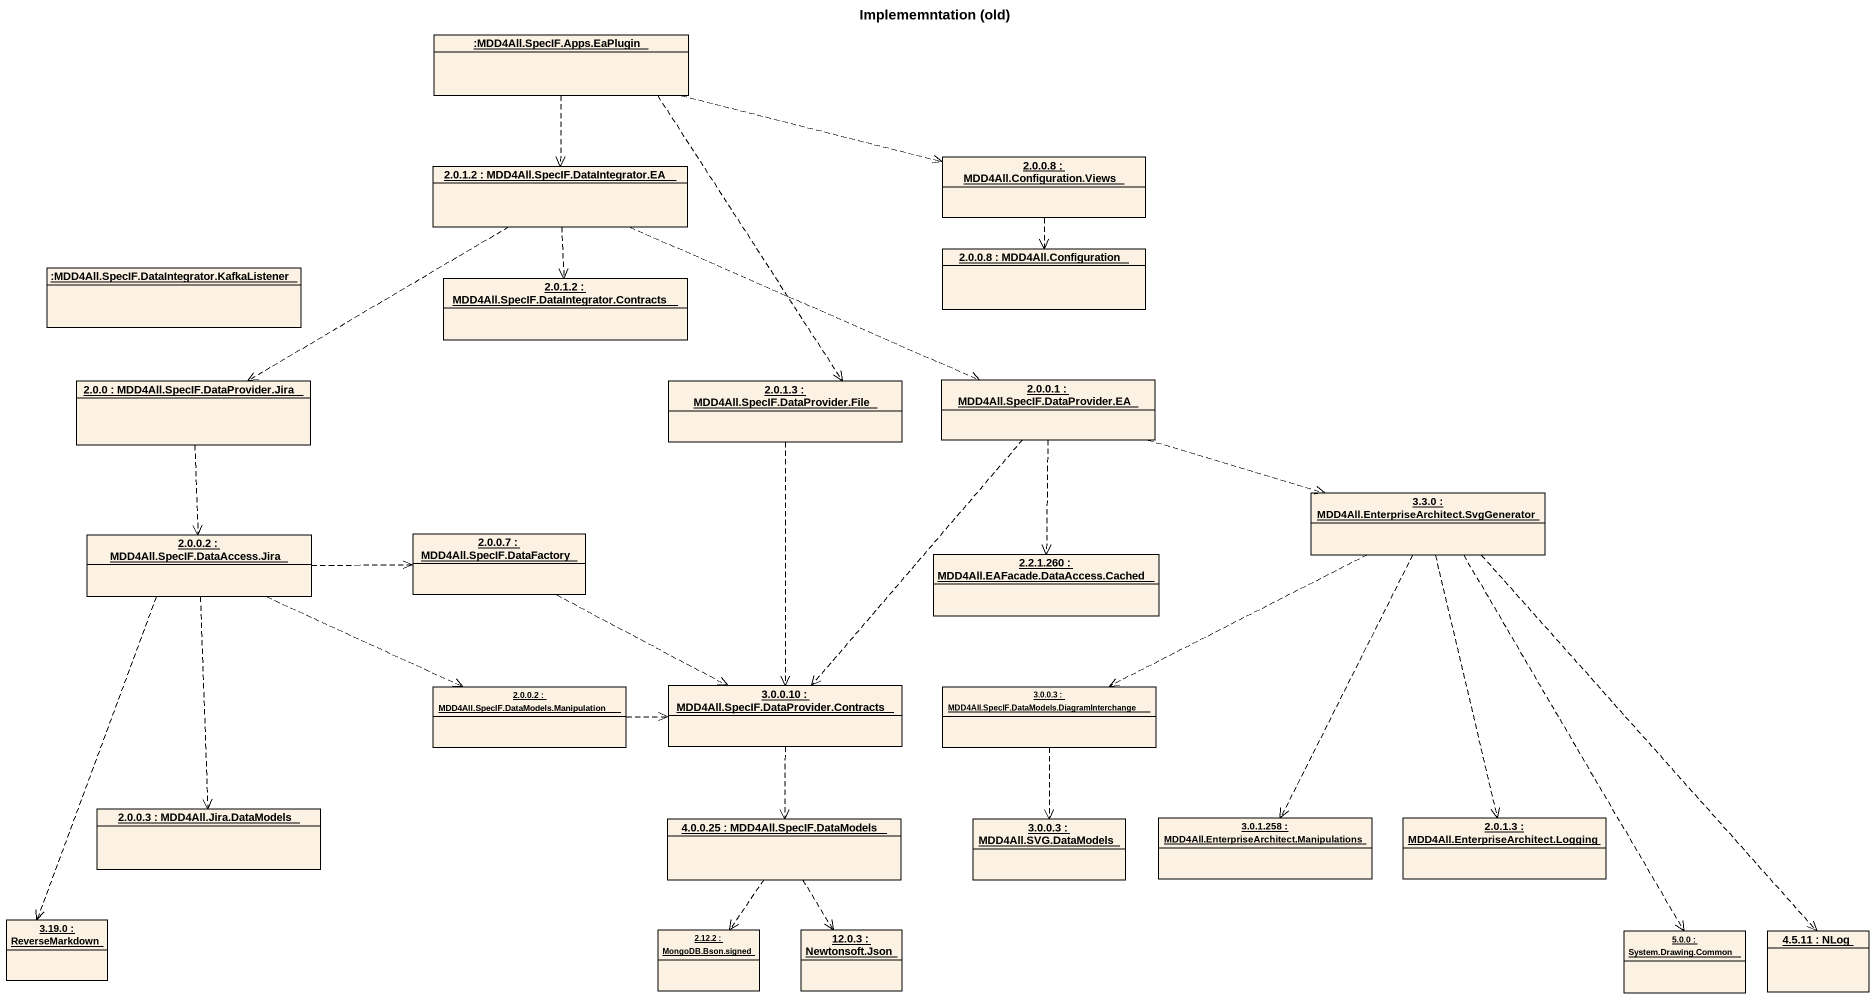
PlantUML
@startuml
title Implememntation (old)
hide circle
hide empty members
object ":MDD4All.SpecIF.Apps.EaPlugin" as MDD4All_SpecIF_Apps_EaPlugin
object "2.0.1.2 : MDD4All.SpecIF.DataIntegrator.EA" as o2_0_1_2
object "2.0.0.8 : MDD4All.Configuration.Views" as o2_0_0_8
object "2.0.0.8 : MDD4All.Configuration" as o2_0_0_8_2
object ":MDD4All.SpecIF.DataIntegrator.KafkaListener" as MDD4All_SpecIF
object "2.0.1.2 : MDD4All.SpecIF.DataIntegrator.Contracts" as o2_0_1_2_2
object "2.0.0 : MDD4All.SpecIF.DataProvider.Jira" as o2_0_0
object "2.0.1.3 : MDD4All.SpecIF.DataProvider.File" as o2_0_1_3
object "2.0.0.1 : MDD4All.SpecIF.DataProvider.EA" as o2_0_0_1
object "3.3.0 : MDD4All.EnterpriseArchitect.SvgGenerator" as o3_3_0
object "2.0.0.2 : MDD4All.SpecIF.DataAccess.Jira" as o2_0_0_2
object "2.0.0.7 : MDD4All.SpecIF.DataFactory" as o2_0_0_7
object "2.2.1.260 : MDD4All.EAFacade.DataAccess.Cached" as o2_2_1_260
object "2.0.0.2 : MDD4All.SpecIF.DataModels.Manipulation" as o2_0_0_2_2
object "3.0.0.10 : MDD4All.SpecIF.DataProvider.Contracts" as o3_0_0_10
object "3.0.0.3 : MDD4All.SpecIF.DataModels.DiagramInterchange" as o3_0_0_3
object "2.0.0.3 : MDD4All.Jira.DataModels" as o2_0_0_3
object "4.0.0.25 : MDD4All.SpecIF.DataModels" as o4_0_0_25
object "3.0.0.3 : MDD4All.SVG.DataModels" as o3_0_0_3_2
object "3.0.1.258 : MDD4All.EnterpriseArchitect.Manipulations" as o3_0_1_258
object "2.0.1.3 : MDD4All.EnterpriseArchitect.Logging" as o2_0_1_3_2
object "3.19.0 : ReverseMarkdown" as o3_19_0
object "2.12.2 : MongoDB.Bson.signed" as o2_12_2
object "12.0.3 : Newtonsoft.Json" as o12_0_3
object "5.0.0 : System.Drawing.Common" as o5_0_0
object "4.5.11 : NLog" as o4_5_11
MDD4All_SpecIF_Apps_EaPlugin ..> o2_0_1_2
MDD4All_SpecIF_Apps_EaPlugin .right.> o2_0_0_8
MDD4All_SpecIF_Apps_EaPlugin ..> o2_0_1_3
o2_0_1_2 ..> o2_0_1_2_2
o2_0_1_2 .left.> o2_0_0
o2_0_1_2 .right.> o2_0_0_1
o2_0_0_8 ..> o2_0_0_8_2
o2_0_0 ..> o2_0_0_2
o2_0_1_3 ..> o3_0_0_10
o2_0_0_1 .right.> o3_3_0
o2_0_0_1 ..> o2_2_1_260
o2_0_0_1 ..> o3_0_0_10
o3_3_0 .left.> o3_0_0_3
o3_3_0 ..> o3_0_1_258
o3_3_0 ..> o2_0_1_3_2
o3_3_0 ..> o5_0_0
o3_3_0 ..> o4_5_11
o2_0_0_2 .right.> o2_0_0_7
o2_0_0_2 .right.> o2_0_0_2_2
o2_0_0_2 ..> o2_0_0_3
o2_0_0_2 ..> o3_19_0
o2_0_0_7 .right.> o3_0_0_10
o2_0_0_2_2 .right.> o3_0_0_10
o3_0_0_10 ..> o4_0_0_25
o3_0_0_3 ..> o3_0_0_3_2
o4_0_0_25 ..> o2_12_2
o4_0_0_25 ..> o12_0_3
@enduml
